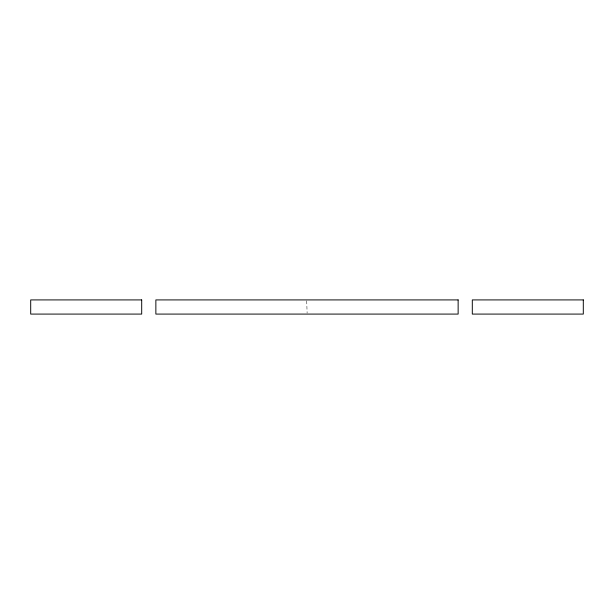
<?xml version="1.0" encoding="UTF-8"?>
<svg xmlns="http://www.w3.org/2000/svg" width="614" height="614" viewBox="0 0 614 614"><rect width="100%" height="100%" fill="white"/><g stroke="black" fill="none" stroke-linecap="round" stroke-linejoin="round"><path stroke-width="0.46" stroke-dasharray="3.07 2.3" d="M306.716 300.86L307.115 313.14"/><path stroke-width="0.92" d="M141.696 299.916L30.7 299.916L30.7 314.084L141.696 314.084L141.696 299.916M458.136 299.916L155.864 299.916L155.864 314.084L458.136 314.084L458.136 299.916M583.3 299.916L472.304 299.916L472.304 314.084L583.3 314.084L583.3 299.916"/></g></svg>
